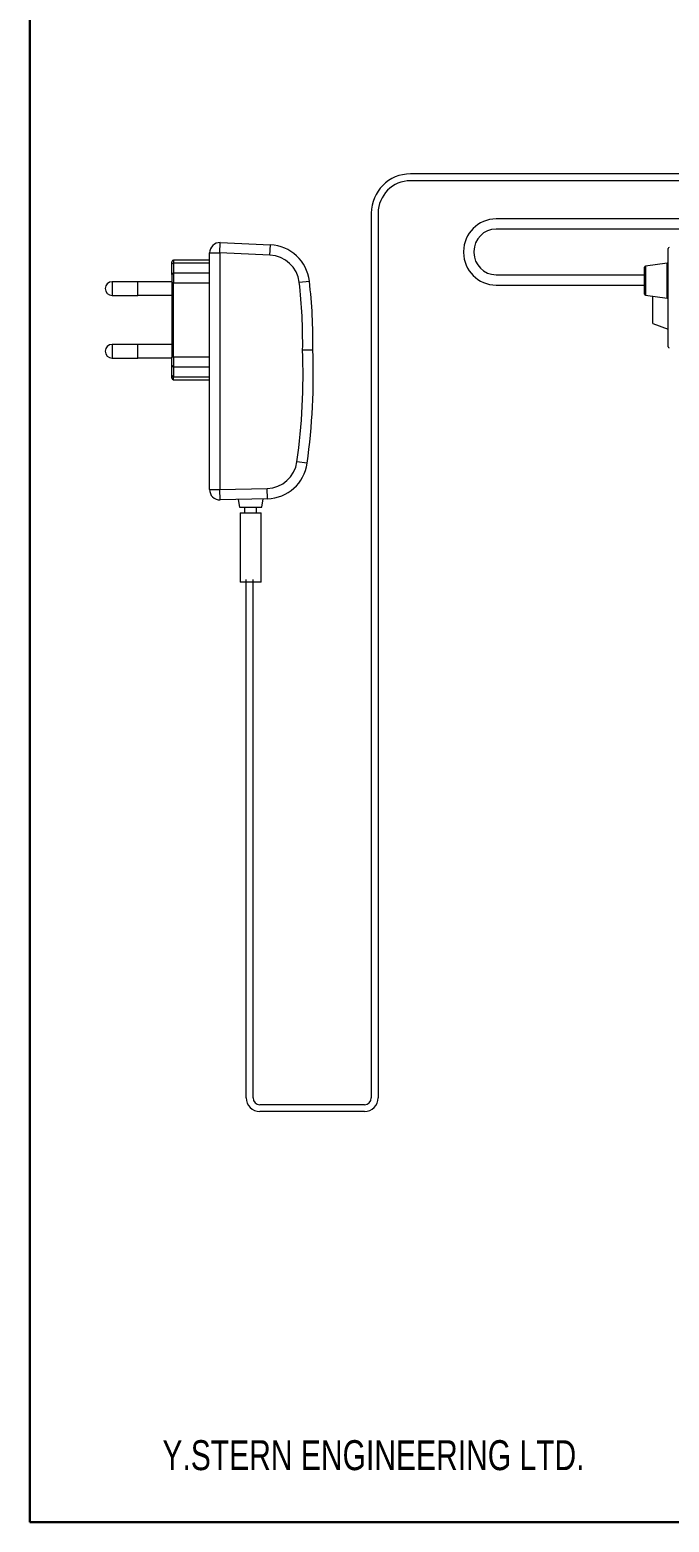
# Model space of a CAD drawing. Header units: millimetres. Extents: x 21 to 1027, y 27 to 1460.
# Drawn here: x 21 to 394, y 27 to 900 of the extents above; entities that cross this region are included whole.
import ezdxf

# ---------------------------------------------------------------- set-up
doc = ezdxf.new("R2010")
doc.units = ezdxf.units.MM
doc.header["$LTSCALE"] = 5
doc.layers.add('LEVEL0', color=179, linetype='Continuous')
doc.styles.add('SLDTEXTSTYLE0', font='TXT', dxfattribs={"width": 0.75})

msp = doc.modelspace()

# ---------------------------------------------------------------- linework, layer by layer
at = {"color": 7, "linetype": 'Continuous', "lineweight": 15}
for p, q in [((125.55, 631.11), (125.55, 769.52)), ((131.82, 775.52), (161.14, 774.21)), ((393.57, 743.3), (393.57, 772.05)), ((103.55, 756.95), (103.55, 762.85)), ((125.55, 765.32), (104.55, 765.32)), ((379.77, 745.41), (379.77, 761.18)), ((393.06, 763.57), (380.29, 761.77)), ((83.55, 752.62), (68.55, 752.62)), ((83.55, 748.62), (83.55, 752.62)), ((103.55, 752.52), (83.55, 752.52)), ((103.55, 752), (103.55, 708.63)), ((68.55, 744.62), (83.55, 744.62)), ((83.55, 744.62), (83.55, 748.62)), ((83.55, 744.72), (103.55, 744.72)), ((380.29, 744.82), (393.06, 743.02)), ((384.57, 728.17), (384.57, 744.22)), ((393.57, 714.54), (393.57, 743.3)), ((384.57, 728.17), (393.57, 724.97)), ((83.55, 716.02), (68.55, 716.02)), ((83.55, 712.02), (83.55, 716.02)), ((103.55, 715.92), (83.55, 715.92)), ((68.55, 708.02), (83.55, 708.02)), ((83.55, 708.02), (83.55, 712.02)), ((83.55, 708.12), (103.55, 708.12)), ((103.55, 697.78), (103.55, 703.68)), ((104.55, 695.32), (125.55, 695.32)), ((159.41, 625.8), (131.7, 625.11)), ((142.32, 625.38), (142.98, 620.81)), ((142.98, 620.81), (149.55, 620.81)), ((146.02, 620.81), (146.02, 617.55)), ((149.55, 620.81), (156.12, 620.81)), ((153.08, 617.55), (153.08, 620.81)), ((156.12, 620.81), (156.84, 625.74)), ((143.48, 617.55), (143.48, 577.07)), ((143.48, 617.55), (149.55, 617.55)), ((149.55, 617.55), (155.63, 617.55)), ((155.63, 577.07), (155.63, 617.55)), ((155.63, 577.07), (143.48, 577.07))]:
    msp.add_line(p, q, dxfattribs=at)
at = {"color": 8, "linetype": 'Continuous', "lineweight": 0}
for p, q in [((125.55, 769.52), (131.55, 769.52)), ((131.55, 769.52), (131.82, 775.52)), ((131.55, 769.52), (131.55, 631.11)), ((160.87, 768.21), (131.55, 769.52)), ((160.87, 768.21), (161.14, 774.21)), ((104.55, 765.32), (104.55, 763.56)), ((104.55, 763.56), (104.55, 757.66)), ((125.55, 763.56), (104.55, 763.56)), ((380.29, 761.77), (380.29, 753.3)), ((393.06, 753.3), (393.06, 763.57)), ((68.55, 752.62), (68.55, 744.62)), ((104.55, 752), (103.55, 752)), ((104.55, 757.66), (104.55, 752)), ((125.55, 757.66), (104.55, 757.66)), ((104.55, 708.63), (104.55, 752)), ((104.55, 752), (125.55, 752)), ((177.95, 752.31), (183.91, 753)), ((380.29, 753.3), (380.29, 744.82)), ((393.06, 743.02), (393.06, 753.3)), ((68.55, 716.02), (68.55, 708.02)), ((104.55, 708.63), (103.55, 708.63)), ((104.55, 708.63), (104.55, 702.97)), ((125.55, 708.63), (104.55, 708.63)), ((104.55, 702.97), (125.55, 702.97)), ((104.55, 702.97), (104.55, 697.07)), ((104.55, 697.07), (125.55, 697.07)), ((104.55, 695.32), (104.55, 697.07)), ((182.59, 646.51), (176.65, 647.33)), ((125.55, 631.11), (131.55, 631.11)), ((131.55, 631.11), (159.27, 631.8)), ((131.7, 625.11), (131.55, 631.11)), ((159.41, 625.8), (159.27, 631.8))]:
    msp.add_line(p, q, dxfattribs=at)
at = {"color": 7, "linetype": 'Continuous', "lineweight": 15}
for centre, radius, start, end in [((131.55, 769.52), 6, 87.4489, 180), ((160.07, 750.23), 24, 6.6158, 87.4489), ((394.17, 772.05), 0.6, 90.3, 180), ((104.55, 764.32), 1, 90, 180), ((380.37, 761.18), 0.6, 98, 180), ((392.97, 764.16), 0.6, 278, 0), ((68.55, 748.62), 4, 90, 270), ((-125.4, 717.12), 311.39, 359.20943, 6.6158), ((380.37, 745.41), 0.6, 180, 262), ((392.97, 742.43), 0.6, 0, 82), ((68.55, 712.02), 4, 90, 270), ((-197.65, 699.01), 383.85, 352.13865, 2.06254), ((394.17, 714.54), 0.6, 180, 269.7), ((104.55, 696.32), 1, 180, 270), ((158.82, 649.79), 24, 271.41706, 352.13865), ((131.55, 631.11), 6, 180, 271.41706)]:
    msp.add_arc(centre, radius, start, end, dxfattribs=at)
at = {"color": 8, "linetype": 'Continuous', "lineweight": 0}
for centre, radius, start, end in [((160.07, 750.23), 18, 6.6158, 87.4489), ((104.43, 762.67), 0.893, 81.95053, 168.57825), ((104.43, 756.78), 0.893, 81.95053, 168.57825), ((-125.4, 717.12), 305.39, 359.18143, 6.6158), ((-197.65, 699.01), 377.85, 352.13865, 2.08522), ((104.43, 703.86), 0.893, 191.42175, 278.04947), ((104.43, 697.96), 0.893, 191.42175, 278.04947), ((158.82, 649.79), 18, 271.41706, 352.13865)]:
    msp.add_arc(centre, radius, start, end, dxfattribs=at)
at = {"color": 7, "linetype": 'Continuous', "lineweight": 15}
for points, knots in [([(103.55, 762.85), (103.55, 763.07), (103.55, 763.51), (103.55, 763.96), (103.55, 764.26), (103.55, 764.3), (103.55, 764.32)], [0, 0, 0, 0, 0.250062, 0.499997, 0.749799, 1, 1, 1, 1]), ([(103.55, 756.95), (103.55, 756.61), (103.55, 755.93), (103.55, 754.7), (103.55, 753.38), (103.55, 752.46), (103.55, 752)], [0, 0, 0, 0, 0.250144, 0.500002, 0.749956, 1, 1, 1, 1]), ([(103.55, 703.68), (103.55, 704.02), (103.55, 704.71), (103.55, 705.94), (103.55, 707.25), (103.55, 708.17), (103.55, 708.63)], [0, 0, 0, 0, 0.250044, 0.499998, 0.749856, 1, 1, 1, 1]), ([(179.95, 712.76), (179.98, 712.76), (180.43, 712.77), (181.2, 712.77), (182.24, 712.79), (183.14, 712.8), (183.96, 712.8), (184.65, 712.81), (185.22, 712.82), (185.64, 712.82), (185.9, 712.83), (185.94, 712.83), (185.95, 712.83)], [0, 0, 0, 0, 0.01034, 0.14106, 0.246924, 0.355857, 0.46169, 0.57059, 0.676409, 0.785295, 0.891113, 1, 1, 1, 1]), ([(103.55, 696.32), (103.55, 696.33), (103.55, 696.37), (103.55, 696.67), (103.55, 697.12), (103.55, 697.56), (103.55, 697.78)], [0, 0, 0, 0, 0.250062, 0.499997, 0.749799, 1, 1, 1, 1])]:
    msp.add_open_spline(points, degree=3, knots=knots, dxfattribs=at)
at = {"layer": 'LEVEL0', "color": 7, "lineweight": 30}
for q in [(20.53, 1460.03), (1026.81, 27.44)]:
    msp.add_line((20.53, 27.44), q, dxfattribs=at)
at = {"layer": 'LEVEL0', "color": 7, "lineweight": 15}
for p, q in [((495.86, 815.7), (243.05, 815.7)), ((495.86, 811.7), (243.05, 811.7)), ((220.09, 792.74), (220.09, 275.49)), ((224.09, 792.74), (224.09, 275.49)), ((501.58, 789.36), (293.01, 789.36)), ((501.58, 783.36), (293.01, 783.36)), ((274.05, 770.4), (274.05, 769.68)), ((280.05, 770.4), (280.05, 769.68)), ((293.01, 756.71), (379.77, 756.71)), ((293.01, 750.71), (379.77, 750.71)), ((146.96, 275.49), (146.96, 578.58)), ((150.96, 275.49), (150.96, 578.58)), ((150.96, 275.49), (150.96, 578.58)), ((216.09, 271.49), (154.96, 271.49)), ((216.09, 267.49), (154.96, 267.49))]:
    msp.add_line(p, q, dxfattribs=at)
for centre, radius, start, end in [((243.05, 792.74), 22.96, 90, 179.99998), ((243.05, 792.74), 18.96, 90, 179.99998), ((293.01, 770.4), 18.96, 90, 180), ((293.01, 770.4), 12.96, 90, 180), ((293.01, 769.68), 18.96, 180, 270), ((293.01, 769.68), 12.96, 180, 270), ((154.96, 275.49), 8, 180, 270), ((154.96, 275.49), 4, 180, 270), ((216.09, 275.49), 4, 270, 359.99998), ((216.09, 275.49), 8, 270, 359.99998)]:
    msp.add_arc(centre, radius, start, end, dxfattribs=at)

# ---------------------------------------------------------------- texts
at = {"layer": 'LEVEL0', "color": 7, "insert": (344.73, 75.36), "char_height": 17.5, "attachment_point": 3, "style": 'SLDTEXTSTYLE0'}
msp.add_mtext('Y.STERN ENGINEERING LTD.', dxfattribs=at)

doc.saveas('drawing.dxf')
